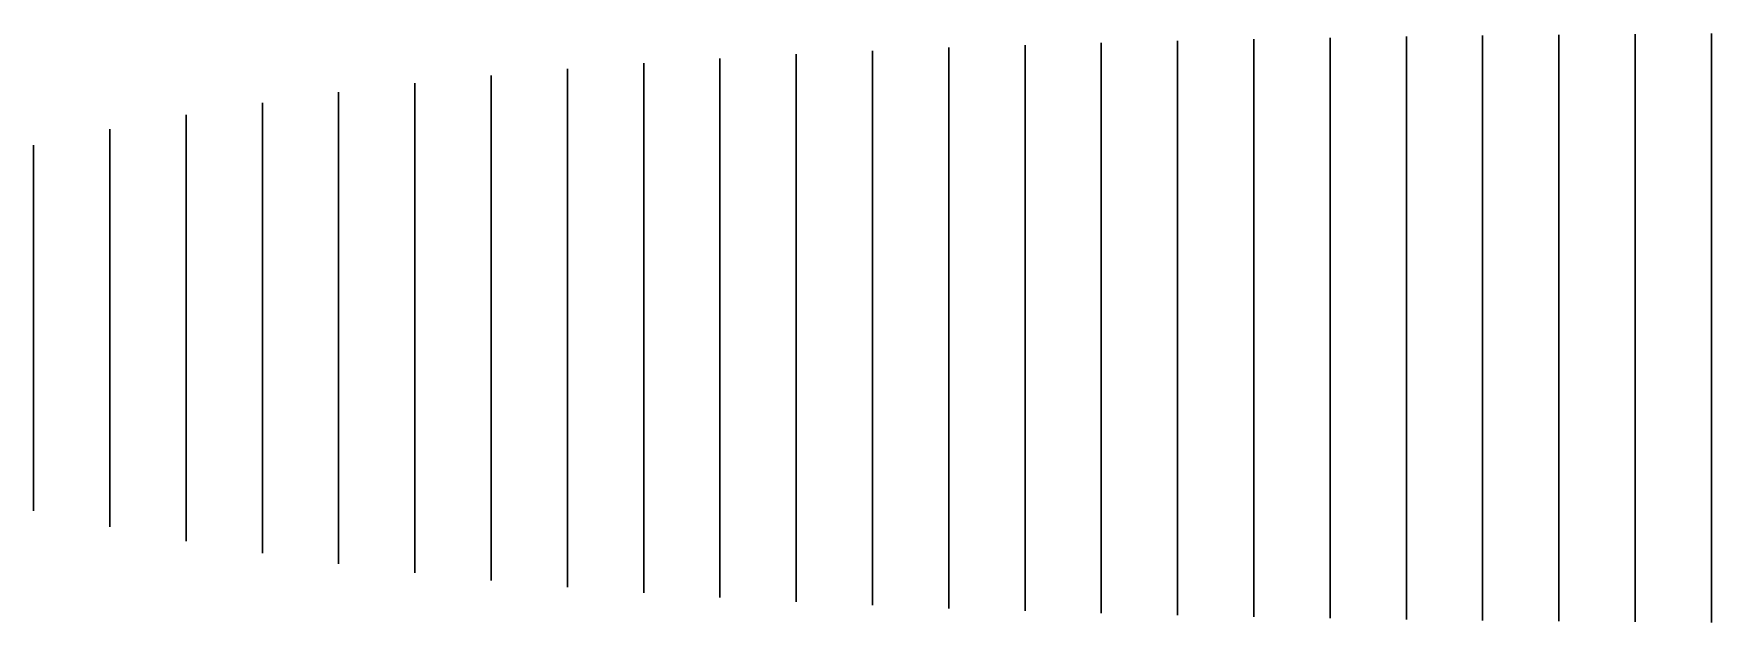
# Model space of a CAD drawing. Extents: x 1500 to 5900, y -772 to 772.
import ezdxf

# ---------------------------------------------------------------- set-up
doc = ezdxf.new("R2010")
doc.units = 0

msp = doc.modelspace()

# ---------------------------------------------------------------- linework, layer by layer
at = {"layer": 'LAY0', "color": 2}
for points in [[(4500, -277.066), (4500, -187.538), (4500, -93.9328), (4500, 0), (4500, 93.9327), (4500, 187.538), (4500, 277.066), (4500, 368.892), (4500, 455.493), (4500, 532.24), (4500, 599.081), (4500, 655.966), (4500, 699.852), (4500, 728.894), (4500, 746.748), (4500, 752.7), (4500, 746.748), (4500, 728.894), (4500, 699.852), (4500, 655.966), (4500, 599.081), (4500, 532.24), (4500, 455.493), (4500, 368.892), (4500, 277.066), (4500, 187.538), (4500, 93.9327), (4500, 0), (4500, -93.9327), (4500, -187.538), (4500, -277.066), (4500, -368.892), (4500, -455.493), (4500, -532.24), (4500, -599.081), (4500, -655.966), (4500, -699.852), (4500, -728.894), (4500, -746.748), (4500, -752.7), (4500, -746.748), (4500, -728.894), (4500, -699.852), (4500, -655.966), (4500, -599.081), (4500, -532.24), (4500, -455.493), (4500, -368.892), (4500, -277.066)], [(4700, 0), (4700, -94.4941), (4700, -188.624), (4700, -278.654), (4700, -371.05), (4700, -458.131), (4700, -535.29), (4700, -602.546), (4700, -659.742), (4700, -703.862), (4700, -733.078), (4700, -751.029), (4700, -757.013), (4700, -751.028), (4700, -733.072), (4700, -703.862), (4700, -659.72), (4700, -602.514), (4700, -535.29), (4700, -458.095), (4700, -371.004), (4700, -278.654), (4700, -188.606), (4700, -94.4727), (4700, 0), (4700, 94.4737), (4700, 188.606), (4700, 278.654), (4700, 371.005), (4700, 458.095), (4700, 535.29), (4700, 602.515), (4700, 659.721), (4700, 703.862), (4700, 733.072), (4700, 751.028), (4700, 757.013), (4700, 751.029), (4700, 733.078), (4700, 703.862), (4700, 659.742), (4700, 602.546), (4700, 535.29), (4700, 458.132), (4700, 371.051), (4700, 278.654), (4700, 188.624), (4700, 94.4949), (4700, 0)], [(4900, 0), (4900, -94.8826), (4900, -189.509), (4900, -280.005), (4900, -372.716), (4900, -460.272), (4900, -537.885), (4900, -605.372), (4900, -662.89), (4900, -707.274), (4900, -736.608), (4900, -754.664), (4900, -760.682), (4900, -754.667), (4900, -736.62), (4900, -707.274), (4900, -662.932), (4900, -605.434), (4900, -537.885), (4900, -460.344), (4900, -372.806), (4900, -280.005), (4900, -189.544), (4900, -94.9244), (4900, 0), (4900, 94.9223), (4900, 189.542), (4900, 280.005), (4900, 372.804), (4900, 460.342), (4900, 537.885), (4900, 605.434), (4900, 662.932), (4900, 707.274), (4900, 736.62), (4900, 754.667), (4900, 760.682), (4900, 754.664), (4900, 736.608), (4900, 707.274), (4900, 662.89), (4900, 605.371), (4900, 537.885), (4900, 460.271), (4900, 372.715), (4900, 280.005), (4900, 189.508), (4900, 94.881), (4900, 0)], [(5100, 0), (5100, -95.3571), (5100, -190.319), (5100, -281.148), (5100, -374.405), (5100, -462.253), (5100, -540.082), (5100, -607.964), (5100, -665.66), (5100, -710.163), (5100, -739.646), (5100, -757.754), (5100, -763.79), (5100, -757.751), (5100, -739.634), (5100, -710.163), (5100, -665.615), (5100, -607.896), (5100, -540.082), (5100, -462.176), (5100, -374.308), (5100, -281.148), (5100, -190.282), (5100, -95.3121), (5100, 0), (5100, 95.3141), (5100, 190.283), (5100, 281.148), (5100, 374.31), (5100, 462.177), (5100, 540.082), (5100, 607.897), (5100, 665.615), (5100, 710.163), (5100, 739.634), (5100, 757.751), (5100, 763.79), (5100, 757.754), (5100, 739.646), (5100, 710.163), (5100, 665.661), (5100, 607.964), (5100, 540.082), (5100, 462.254), (5100, 374.406), (5100, 281.148), (5100, 190.321), (5100, 95.3588), (5100, 0)], [(5300, 0), (5300, -95.6221), (5300, -190.946), (5300, -282.116), (5300, -375.571), (5300, -463.767), (5300, -541.94), (5300, -609.968), (5300, -667.904), (5300, -712.606), (5300, -742.17), (5300, -760.356), (5300, -766.417), (5300, -760.357), (5300, -742.176), (5300, -712.606), (5300, -667.926), (5300, -610), (5300, -541.94), (5300, -463.804), (5300, -375.617), (5300, -282.116), (5300, -190.964), (5300, -95.6436), (5300, 0), (5300, 95.6426), (5300, 190.963), (5300, 282.116), (5300, 375.617), (5300, 463.804), (5300, 541.94), (5300, 610), (5300, 667.925), (5300, 712.606), (5300, 742.176), (5300, 760.357), (5300, 766.417), (5300, 760.356), (5300, 742.17), (5300, 712.606), (5300, 667.904), (5300, 609.968), (5300, 541.94), (5300, 463.767), (5300, 375.57), (5300, 282.116), (5300, 190.945), (5300, 95.6213), (5300, 0)], [(5500, -282.919), (5500, -191.5), (5500, -95.9169), (5500, 0), (5500, 95.917), (5500, 191.5), (5500, 282.919), (5500, 376.684), (5500, 465.115), (5500, 543.483), (5500, 611.736), (5500, 669.822), (5500, 714.635), (5500, 744.291), (5500, 762.523), (5500, 768.6), (5500, 762.523), (5500, 744.291), (5500, 714.635), (5500, 669.822), (5500, 611.736), (5500, 543.483), (5500, 465.115), (5500, 376.684), (5500, 282.919), (5500, 191.5), (5500, 95.9169), (5500, 0), (5500, -95.917), (5500, -191.5), (5500, -282.919), (5500, -376.684), (5500, -465.115), (5500, -543.483), (5500, -611.736), (5500, -669.822), (5500, -714.635), (5500, -744.291), (5500, -762.523), (5500, -768.6), (5500, -762.523), (5500, -744.291), (5500, -714.635), (5500, -669.822), (5500, -611.736), (5500, -543.483), (5500, -465.115), (5500, -376.684), (5500, -282.919)], [(5700, 0), (5700, -96.1436), (5700, -191.943), (5700, -283.572), (5700, -377.564), (5700, -466.194), (5700, -544.739), (5700, -613.156), (5700, -671.373), (5700, -716.286), (5700, -746.012), (5700, -764.284), (5700, -770.375), (5700, -764.283), (5700, -746.006), (5700, -716.286), (5700, -671.351), (5700, -613.124), (5700, -544.739), (5700, -466.157), (5700, -377.518), (5700, -283.572), (5700, -191.925), (5700, -96.1222), (5700, 0), (5700, 96.1232), (5700, 191.926), (5700, 283.572), (5700, 377.518), (5700, 466.158), (5700, 544.739), (5700, 613.124), (5700, 671.351), (5700, 716.286), (5700, 746.006), (5700, 764.283), (5700, 770.375), (5700, 764.284), (5700, 746.012), (5700, 716.286), (5700, 671.373), (5700, 613.156), (5700, 544.739), (5700, 466.195), (5700, 377.564), (5700, 283.572), (5700, 191.944), (5700, 96.1444), (5700, 0)], [(5900, 0), (5900, -96.2997), (5900, -192.291), (5900, -284.097), (5900, -378.221), (5900, -467.034), (5900, -545.746), (5900, -614.261), (5900, -672.6), (5900, -717.611), (5900, -747.385), (5900, -765.697), (5900, -771.801), (5900, -765.7), (5900, -747.397), (5900, -717.611), (5900, -672.645), (5900, -614.328), (5900, -545.746), (5900, -467.11), (5900, -378.317), (5900, -284.097), (5900, -192.329), (5900, -96.3443), (5900, 0), (5900, 96.3422), (5900, 192.327), (5900, 284.097), (5900, 378.315), (5900, 467.109), (5900, 545.746), (5900, 614.327), (5900, 672.645), (5900, 717.611), (5900, 747.397), (5900, 765.7), (5900, 771.801), (5900, 765.697), (5900, 747.385), (5900, 717.611), (5900, 672.6), (5900, 614.26), (5900, 545.746), (5900, 467.033), (5900, 378.22), (5900, 284.097), (5900, 192.29), (5900, 96.2981), (5900, 0)], [(3300, 0), (3300, -88.0552), (3300, -176.116), (3300, -260.136), (3300, -346.15), (3300, -427.634), (3300, -499.718), (3300, -562.324), (3300, -615.856), (3300, -657.088), (3300, -684.299), (3300, -701.105), (3300, -706.707), (3300, -701.111), (3300, -684.323), (3300, -657.088), (3300, -615.943), (3300, -562.451), (3300, -499.718), (3300, -427.78), (3300, -346.333), (3300, -260.136), (3300, -176.188), (3300, -88.1402), (3300, 0), (3300, 88.1381), (3300, 176.186), (3300, 260.136), (3300, 346.332), (3300, 427.779), (3300, 499.718), (3300, 562.451), (3300, 615.943), (3300, 657.088), (3300, 684.323), (3300, 701.111), (3300, 706.707), (3300, 701.105), (3300, 684.299), (3300, 657.088), (3300, 615.856), (3300, 562.323), (3300, 499.718), (3300, 427.633), (3300, 346.149), (3300, 260.136), (3300, 176.114), (3300, 88.0535), (3300, 0)], [(3500, -264.156), (3500, -178.8), (3500, -89.5559), (3500, 0), (3500, 89.5559), (3500, 178.8), (3500, 264.156), (3500, 351.703), (3500, 434.269), (3500, 507.44), (3500, 571.167), (3500, 625.401), (3500, 667.242), (3500, 694.931), (3500, 711.953), (3500, 717.627), (3500, 711.953), (3500, 694.931), (3500, 667.242), (3500, 625.401), (3500, 571.167), (3500, 507.44), (3500, 434.269), (3500, 351.703), (3500, 264.156), (3500, 178.8), (3500, 89.5559), (3500, 0), (3500, -89.5559), (3500, -178.8), (3500, -264.156), (3500, -351.703), (3500, -434.269), (3500, -507.44), (3500, -571.167), (3500, -625.401), (3500, -667.242), (3500, -694.931), (3500, -711.953), (3500, -717.627), (3500, -711.953), (3500, -694.931), (3500, -667.242), (3500, -625.401), (3500, -571.167), (3500, -507.44), (3500, -434.269), (3500, -351.703), (3500, -264.156)], [(3700, 0), (3700, -90.8298), (3700, -181.126), (3700, -267.59), (3700, -356.455), (3700, -439.979), (3700, -514.036), (3700, -578.724), (3700, -633.575), (3700, -675.915), (3700, -704.005), (3700, -721.218), (3700, -726.955), (3700, -721.212), (3700, -703.981), (3700, -675.915), (3700, -633.489), (3700, -578.596), (3700, -514.036), (3700, -439.833), (3700, -356.273), (3700, -267.59), (3700, -181.054), (3700, -90.7452), (3700, 0), (3700, 90.7472), (3700, 181.056), (3700, 267.59), (3700, 356.274), (3700, 439.834), (3700, 514.036), (3700, 578.597), (3700, 633.489), (3700, 675.915), (3700, 703.981), (3700, 721.212), (3700, 726.955), (3700, 721.218), (3700, 704.005), (3700, 675.915), (3700, 633.576), (3700, 578.725), (3700, 514.036), (3700, 439.98), (3700, 356.457), (3700, 267.59), (3700, 181.127), (3700, 90.8316), (3700, 0)], [(3900, 0), (3900, -91.7654), (3900, -183.13), (3900, -270.528), (3900, -360.278), (3900, -444.797), (3900, -519.68), (3900, -585.01), (3900, -640.519), (3900, -683.336), (3900, -711.709), (3900, -729.13), (3900, -734.937), (3900, -729.127), (3900, -711.697), (3900, -683.336), (3900, -640.473), (3900, -584.943), (3900, -519.68), (3900, -444.72), (3900, -360.183), (3900, -270.528), (3900, -183.093), (3900, -91.721), (3900, 0), (3900, 91.722), (3900, 183.094), (3900, 270.528), (3900, 360.183), (3900, 444.721), (3900, 519.68), (3900, 584.943), (3900, 640.474), (3900, 683.336), (3900, 711.697), (3900, 729.127), (3900, 734.937), (3900, 729.13), (3900, 711.71), (3900, 683.336), (3900, 640.519), (3900, 585.01), (3900, 519.68), (3900, 444.797), (3900, 360.279), (3900, 270.528), (3900, 183.131), (3900, 91.7663), (3900, 0)], [(4100, 0), (4100, -92.6248), (4100, -184.832), (4100, -273.055), (4100, -363.642), (4100, -448.941), (4100, -524.535), (4100, -590.475), (4100, -646.497), (4100, -689.72), (4100, -718.361), (4100, -735.942), (4100, -741.803), (4100, -735.94), (4100, -718.349), (4100, -689.72), (4100, -646.454), (4100, -590.412), (4100, -524.535), (4100, -448.869), (4100, -363.552), (4100, -273.055), (4100, -184.796), (4100, -92.5828), (4100, 0), (4100, 92.5848), (4100, 184.798), (4100, 273.055), (4100, 363.553), (4100, 448.87), (4100, 524.535), (4100, 590.412), (4100, 646.455), (4100, 689.72), (4100, 718.349), (4100, 735.94), (4100, 741.803), (4100, 735.942), (4100, 718.361), (4100, 689.72), (4100, 646.497), (4100, 590.475), (4100, 524.535), (4100, 448.942), (4100, 363.643), (4100, 273.055), (4100, 184.833), (4100, 92.6266), (4100, 0)], [(4300, 0), (4300, -93.279), (4300, -186.283), (4300, -275.216), (4300, -366.383), (4300, -452.432), (4300, -528.686), (4300, -595.048), (4300, -651.572), (4300, -695.178), (4300, -724.016), (4300, -741.759), (4300, -747.673), (4300, -741.76), (4300, -724.022), (4300, -695.178), (4300, -651.593), (4300, -595.078), (4300, -528.686), (4300, -452.468), (4300, -366.427), (4300, -275.216), (4300, -186.3), (4300, -93.2995), (4300, 0), (4300, 93.2985), (4300, 186.3), (4300, 275.216), (4300, 366.426), (4300, 452.467), (4300, 528.686), (4300, 595.078), (4300, 651.593), (4300, 695.178), (4300, 724.022), (4300, 741.76), (4300, 747.673), (4300, 741.759), (4300, 724.016), (4300, 695.178), (4300, 651.572), (4300, 595.047), (4300, 528.686), (4300, 452.432), (4300, 366.382), (4300, 275.216), (4300, 186.283), (4300, 93.2782), (4300, 0)], [(2700, 0), (2700, -82.7525), (2700, -164.828), (2700, -243.597), (2700, -324.566), (2700, -400.487), (2700, -467.947), (2700, -526.893), (2700, -576.751), (2700, -615.312), (2700, -640.916), (2700, -656.561), (2700, -661.776), (2700, -656.554), (2700, -640.889), (2700, -615.312), (2700, -576.654), (2700, -526.75), (2700, -467.947), (2700, -400.324), (2700, -324.362), (2700, -243.597), (2700, -164.748), (2700, -82.6579), (2700, 0), (2700, 82.6601), (2700, 164.75), (2700, 243.597), (2700, 324.363), (2700, 400.325), (2700, 467.947), (2700, 526.751), (2700, 576.655), (2700, 615.312), (2700, 640.889), (2700, 656.555), (2700, 661.776), (2700, 656.561), (2700, 640.916), (2700, 615.312), (2700, 576.752), (2700, 526.894), (2700, 467.947), (2700, 400.488), (2700, 324.567), (2700, 243.597), (2700, 164.829), (2700, 82.7543), (2700, 0)], [(2900, 0), (2900, -84.8009), (2900, -169.194), (2900, -249.972), (2900, -332.903), (2900, -410.974), (2900, -480.193), (2900, -540.56), (2900, -591.837), (2900, -631.414), (2900, -657.637), (2900, -673.729), (2900, -679.094), (2900, -673.727), (2900, -657.625), (2900, -631.414), (2900, -591.794), (2900, -540.497), (2900, -480.193), (2900, -410.901), (2900, -332.811), (2900, -249.972), (2900, -169.158), (2900, -84.7585), (2900, 0), (2900, 84.7595), (2900, 169.159), (2900, 249.972), (2900, 332.812), (2900, 410.902), (2900, 480.193), (2900, 540.497), (2900, 591.794), (2900, 631.414), (2900, 657.625), (2900, 673.727), (2900, 679.094), (2900, 673.729), (2900, 657.637), (2900, 631.414), (2900, 591.837), (2900, 540.561), (2900, 480.193), (2900, 410.975), (2900, 332.903), (2900, 249.972), (2900, 169.195), (2900, 84.8018), (2900, 0)], [(3100, 0), (3100, -86.5102), (3100, -172.941), (3100, -255.439), (3100, -339.976), (3100, -419.945), (3100, -490.695), (3100, -552.226), (3100, -604.759), (3100, -645.224), (3100, -671.96), (3100, -688.45), (3100, -693.947), (3100, -688.453), (3100, -671.972), (3100, -645.224), (3100, -604.803), (3100, -552.292), (3100, -490.695), (3100, -420.021), (3100, -340.071), (3100, -255.439), (3100, -172.978), (3100, -86.5541), (3100, 0), (3100, 86.553), (3100, 172.977), (3100, 255.439), (3100, 340.07), (3100, 420.02), (3100, 490.695), (3100, 552.292), (3100, 604.803), (3100, 645.224), (3100, 671.972), (3100, 688.453), (3100, 693.947), (3100, 688.45), (3100, 671.96), (3100, 645.224), (3100, 604.758), (3100, 552.226), (3100, 490.695), (3100, 419.945), (3100, 339.976), (3100, 255.439), (3100, 172.94), (3100, 86.5093), (3100, 0)], [(2300, 0), (2300, -76.8501), (2300, -154.06), (2300, -227.439), (2300, -302.47), (2300, -373.917), (2300, -436.906), (2300, -491.509), (2300, -538.453), (2300, -574.495), (2300, -598.225), (2300, -612.964), (2300, -617.877), (2300, -612.971), (2300, -598.252), (2300, -574.495), (2300, -538.55), (2300, -491.653), (2300, -436.906), (2300, -374.082), (2300, -302.676), (2300, -227.439), (2300, -154.141), (2300, -76.9456), (2300, 0), (2300, 76.9434), (2300, 154.139), (2300, 227.439), (2300, 302.674), (2300, 374.081), (2300, 436.906), (2300, 491.652), (2300, 538.55), (2300, 574.495), (2300, 598.252), (2300, 612.971), (2300, 617.877), (2300, 612.964), (2300, 598.225), (2300, 574.495), (2300, 538.452), (2300, 491.508), (2300, 436.906), (2300, 373.916), (2300, 302.469), (2300, 227.439), (2300, 154.058), (2300, 76.8484), (2300, 0)], [(2500, -236.144), (2500, -159.839), (2500, -80.059), (2500, 0), (2500, 80.059), (2500, 159.839), (2500, 236.144), (2500, 314.407), (2500, 388.217), (2500, 453.629), (2500, 510.598), (2500, 559.08), (2500, 596.485), (2500, 621.237), (2500, 636.455), (2500, 641.527), (2500, 636.455), (2500, 621.237), (2500, 596.485), (2500, 559.08), (2500, 510.598), (2500, 453.629), (2500, 388.217), (2500, 314.407), (2500, 236.144), (2500, 159.839), (2500, 80.059), (2500, 0), (2500, -80.059), (2500, -159.839), (2500, -236.144), (2500, -314.407), (2500, -388.217), (2500, -453.629), (2500, -510.598), (2500, -559.08), (2500, -596.485), (2500, -621.237), (2500, -636.455), (2500, -641.527), (2500, -636.455), (2500, -621.237), (2500, -596.485), (2500, -559.08), (2500, -510.598), (2500, -453.629), (2500, -388.217), (2500, -314.407), (2500, -236.144)], [(2100, 0), (2100, -73.4844), (2100, -147.181), (2100, -217.309), (2100, -289.081), (2100, -357.273), (2100, -417.447), (2100, -469.68), (2100, -514.481), (2100, -548.908), (2100, -571.604), (2100, -585.669), (2100, -590.358), (2100, -585.672), (2100, -571.616), (2100, -548.908), (2100, -514.523), (2100, -469.742), (2100, -417.447), (2100, -357.345), (2100, -289.17), (2100, -217.309), (2100, -147.217), (2100, -73.526), (2100, 0), (2100, 73.525), (2100, 147.216), (2100, 217.309), (2100, 289.17), (2100, 357.344), (2100, 417.447), (2100, 469.742), (2100, 514.523), (2100, 548.908), (2100, 571.616), (2100, 585.672), (2100, 590.358), (2100, 585.669), (2100, 571.604), (2100, 548.908), (2100, 514.481), (2100, 469.68), (2100, 417.447), (2100, 357.272), (2100, 289.08), (2100, 217.309), (2100, 147.181), (2100, 73.4835), (2100, 0)], [(1900, 0), (1900, -69.7987), (1900, -139.119), (1900, -205.568), (1900, -273.854), (1900, -337.977), (1900, -394.893), (1900, -444.604), (1900, -486.715), (1900, -519.252), (1900, -540.843), (1900, -554.058), (1900, -558.463), (1900, -554.053), (1900, -540.824), (1900, -519.252), (1900, -486.645), (1900, -444.501), (1900, -394.893), (1900, -337.859), (1900, -273.707), (1900, -205.568), (1900, -139.061), (1900, -69.7305), (1900, 0), (1900, 69.7317), (1900, 139.062), (1900, 205.568), (1900, 273.708), (1900, 337.86), (1900, 394.893), (1900, 444.501), (1900, 486.645), (1900, 519.252), (1900, 540.824), (1900, 554.053), (1900, 558.463), (1900, 554.058), (1900, 540.843), (1900, 519.252), (1900, 486.715), (1900, 444.604), (1900, 394.893), (1900, 337.977), (1900, 273.855), (1900, 205.568), (1900, 139.119), (1900, 69.7995), (1900, 0)], [(1700, 0), (1700, -65.4328), (1700, -129.824), (1700, -192.007), (1700, -256.102), (1700, -315.653), (1700, -368.843), (1700, -415.516), (1700, -454.614), (1700, -484.998), (1700, -505.269), (1700, -517.534), (1700, -521.622), (1700, -517.527), (1700, -505.24), (1700, -484.998), (1700, -454.512), (1700, -415.365), (1700, -368.843), (1700, -315.481), (1700, -255.885), (1700, -192.007), (1700, -129.74), (1700, -65.3325), (1700, 0), (1700, 65.3347), (1700, 129.742), (1700, 192.007), (1700, 255.887), (1700, 315.482), (1700, 368.843), (1700, 415.365), (1700, 454.512), (1700, 484.998), (1700, 505.24), (1700, 517.527), (1700, 521.622), (1700, 517.534), (1700, 505.269), (1700, 484.998), (1700, 454.614), (1700, 415.516), (1700, 368.843), (1700, 315.654), (1700, 256.103), (1700, 192.007), (1700, 129.825), (1700, 65.4343), (1700, 0)], [(1500, -176.548), (1500, -119.5), (1500, -59.8544), (1500, 0), (1500, 59.8544), (1500, 119.5), (1500, 176.548), (1500, 235.06), (1500, 290.243), (1500, 339.146), (1500, 381.738), (1500, 417.985), (1500, 445.949), (1500, 464.455), (1500, 475.832), (1500, 479.624), (1500, 475.832), (1500, 464.455), (1500, 445.949), (1500, 417.985), (1500, 381.738), (1500, 339.146), (1500, 290.243), (1500, 235.06), (1500, 176.548), (1500, 119.5), (1500, 59.8545), (1500, 0), (1500, -59.8544), (1500, -119.5), (1500, -176.548), (1500, -235.06), (1500, -290.243), (1500, -339.146), (1500, -381.738), (1500, -417.985), (1500, -445.949), (1500, -464.455), (1500, -475.832), (1500, -479.624), (1500, -475.832), (1500, -464.455), (1500, -445.949), (1500, -417.985), (1500, -381.738), (1500, -339.146), (1500, -290.243), (1500, -235.06), (1500, -176.548)], [(4100, -450), (4100, -446.442), (4100, -435.767), (4100, -418.404), (4100, -392.167), (4100, -358.157), (4100, -318.195), (4100, -272.311), (4100, -220.536), (4100, -165.638), (4100, -112.115), (4100, -56.1541), (4100, 0), (4100, 56.1558), (4100, 112.116), (4100, 165.638), (4100, 220.537), (4100, 272.312), (4100, 318.195), (4100, 358.158), (4100, 392.167), (4100, 418.404), (4100, 435.768), (4100, 446.442), (4100, 450)], [(4300, -450), (4300, -446.442), (4300, -435.767), (4300, -418.404), (4300, -392.166), (4300, -358.157), (4300, -318.195), (4300, -272.311), (4300, -220.536), (4300, -165.638), (4300, -112.115), (4300, -56.1553), (4300, 0), (4300, 56.1544), (4300, 112.115), (4300, 165.638), (4300, 220.535), (4300, 272.311), (4300, 318.195), (4300, 358.157), (4300, 392.166), (4300, 418.404), (4300, 435.767), (4300, 446.442), (4300, 450)], [(4500, -450), (4500, -446.442), (4500, -435.767), (4500, -418.404), (4500, -392.166), (4500, -358.157), (4500, -318.195), (4500, -272.311), (4500, -220.536), (4500, -165.638), (4500, -112.115), (4500, -56.1549), (4500, 0), (4500, 56.1549), (4500, 112.115), (4500, 165.638), (4500, 220.536), (4500, 272.311), (4500, 318.195), (4500, 358.157), (4500, 392.166), (4500, 418.404), (4500, 435.767), (4500, 446.442), (4500, 450)], [(4700, -450), (4700, -446.442), (4700, -435.767), (4700, -418.404), (4700, -392.166), (4700, -358.157), (4700, -318.195), (4700, -272.311), (4700, -220.536), (4700, -165.638), (4700, -112.115), (4700, -56.1545), (4700, 0), (4700, 56.1554), (4700, 112.116), (4700, 165.638), (4700, 220.536), (4700, 272.312), (4700, 318.195), (4700, 358.157), (4700, 392.167), (4700, 418.404), (4700, 435.767), (4700, 446.442), (4700, 450)], [(4900, -450), (4900, -446.442), (4900, -435.767), (4900, -418.404), (4900, -392.166), (4900, -358.157), (4900, -318.195), (4900, -272.311), (4900, -220.536), (4900, -165.638), (4900, -112.116), (4900, -56.1557), (4900, 0), (4900, 56.154), (4900, 112.114), (4900, 165.638), (4900, 220.535), (4900, 272.31), (4900, 318.195), (4900, 358.156), (4900, 392.166), (4900, 418.404), (4900, 435.767), (4900, 446.442), (4900, 450)], [(5100, -450), (5100, -446.438), (5100, -435.752), (5100, -418.404), (5100, -392.11), (5100, -358.074), (5100, -318.195), (5100, -272.216), (5100, -220.417), (5100, -165.638), (5100, -112.068), (5100, -56.0992), (5100, 0), (5100, 56.1008), (5100, 112.069), (5100, 165.638), (5100, 220.418), (5100, 272.216), (5100, 318.195), (5100, 358.075), (5100, 392.11), (5100, 418.404), (5100, 435.752), (5100, 446.438), (5100, 450)], [(5300, -450), (5300, -446.434), (5300, -435.735), (5300, -418.404), (5300, -392.049), (5300, -357.987), (5300, -318.195), (5300, -272.114), (5300, -220.292), (5300, -165.638), (5300, -112.018), (5300, -56.0416), (5300, 0), (5300, 56.0423), (5300, 112.019), (5300, 165.638), (5300, 220.293), (5300, 272.114), (5300, 318.195), (5300, 357.987), (5300, 392.05), (5300, 418.404), (5300, 435.735), (5300, 446.434), (5300, 450)], [(5500, -450.886), (5500, -447.321), (5500, -436.625), (5500, -419.228), (5500, -392.938), (5500, -358.862), (5500, -318.822), (5500, -272.847), (5500, -220.97), (5500, -165.964), (5500, -112.336), (5500, -56.2655), (5500, 0), (5500, 56.2654), (5500, 112.336), (5500, 165.964), (5500, 220.97), (5500, 272.847), (5500, 318.822), (5500, 358.862), (5500, 392.938), (5500, 419.228), (5500, 436.625), (5500, 447.321), (5500, 450.886)], [(5700, -453.645), (5700, -450.056), (5700, -439.289), (5700, -421.793), (5700, -395.328), (5700, -361.026), (5700, -320.772), (5700, -274.493), (5700, -222.278), (5700, -166.98), (5700, -113.016), (5700, -56.5849), (5700, 0), (5700, 56.5765), (5700, 112.964), (5700, 166.852), (5700, 222.037), (5700, 274.101), (5700, 320.193), (5700, 360.243), (5700, 394.307), (5700, 420.511), (5700, 437.76), (5700, 448.267), (5700, 451.59)], [(5900, -452.734), (5900, -449.155), (5900, -438.418), (5900, -420.946), (5900, -394.551), (5900, -360.342), (5900, -320.128), (5900, -273.968), (5900, -221.889), (5900, -166.644), (5900, -112.795), (5900, -56.5052), (5900, 0), (5900, 56.4961), (5900, 112.733), (5900, 166.49), (5900, 221.577), (5900, 273.453), (5900, 319.379), (5900, 359.305), (5900, 393.192), (5900, 419.253), (5900, 436.386), (5900, 446.769), (5900, 449.994)]]:
    msp.add_lwpolyline(points, dxfattribs=at)

doc.saveas('drawing.dxf')
